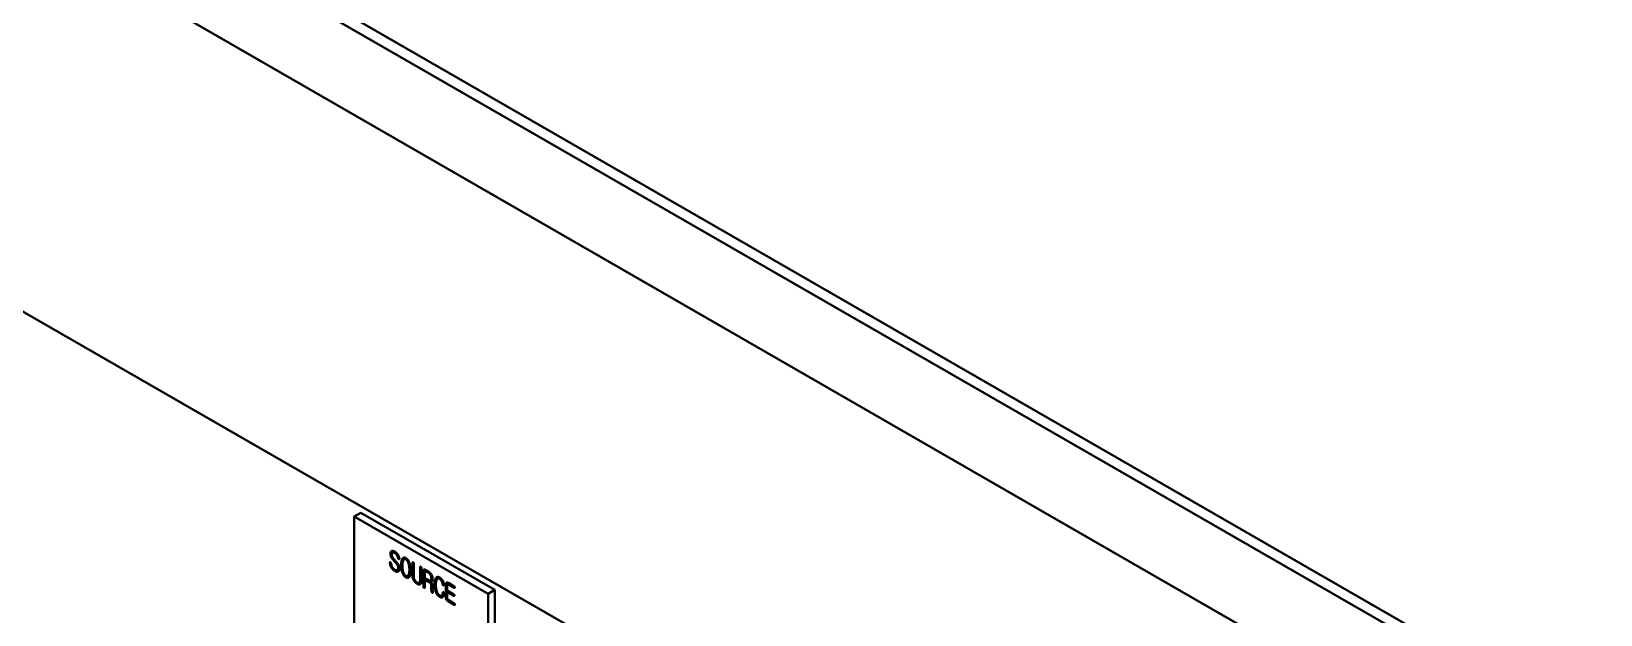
# Model space of a CAD drawing. Header units: millimetres. Extents: x 0 to 4752, y 0 to 3360.
# Drawn here: x 3764.9 to 4029.6, y 2747.5 to 2845.9 of the extents above; entities that cross this region are included whole.
import ezdxf

# ---------------------------------------------------------------- set-up
doc = ezdxf.new("R2010")
doc.units = ezdxf.units.MM
doc.header["$LTSCALE"] = 8
doc.layers.add('가시적인 것(ISO)', color=3, linetype='Continuous', lineweight=40)
doc.layers.add('가시적인 좁은 것(ISO)', color=3, linetype='Continuous', lineweight=35)

msp = doc.modelspace()

# ---------------------------------------------------------------- linework, layer by layer
at = {"layer": '가시적인 것(ISO)'}
for p, q in [((3644.313, 2946.938), (4096.861, 2686.333)), ((3646.01, 2947.915), (4098.558, 2687.31)), ((4084.416, 2679.166), (3631.868, 2939.771)), ((3713.892, 2827.133), (4002.392, 2660.997)), ((3819.336, 2764.028), (3820.467, 2764.68)), ((3819.336, 2764.028), (3841.963, 2750.998)), ((3819.336, 2741.137), (3819.336, 2764.028)), ((3820.467, 2764.68), (3843.095, 2751.65)), ((3825.382, 2756.223), (3825.387, 2756.226)), ((3825.806, 2757.935), (3825.812, 2757.938)), ((3825.858, 2757.956), (3825.864, 2757.96)), ((3826.166, 2756.458), (3826.171, 2756.461)), ((3826.202, 2756.415), (3826.166, 2756.458)), ((3826.208, 2756.419), (3826.171, 2756.461)), ((3826.202, 2756.415), (3826.208, 2756.419)), ((3826.206, 2758.116), (3826.25, 2758.091)), ((3826.565, 2757.536), (3826.571, 2757.54)), ((3826.781, 2756.916), (3826.787, 2756.92)), ((3826.865, 2756.842), (3826.871, 2756.846)), ((3827.798, 2756.824), (3827.804, 2756.827)), ((3829.188, 2754.031), (3829.188, 2756.259)), ((3829.194, 2754.034), (3829.194, 2756.262)), ((3829.415, 2756.128), (3829.415, 2753.891)), ((3826.666, 2755.039), (3826.672, 2755.042)), ((3828.369, 2753.983), (3828.374, 2753.986)), ((3830.515, 2753.297), (3830.515, 2755.52)), ((3830.52, 2753.3), (3830.52, 2755.524)), ((3830.742, 2755.381), (3830.742, 2753.145)), ((3831.046, 2752.211), (3831.046, 2754.821)), ((3831.052, 2752.215), (3831.052, 2754.824)), ((3831.273, 2754.715), (3831.273, 2753.652)), ((3831.273, 2753.652), (3831.929, 2753.274)), ((3831.273, 2753.419), (3831.279, 2753.422)), ((3831.273, 2753.419), (3831.273, 2752.08)), ((3832.017, 2752.991), (3831.273, 2753.419)), ((3832.022, 2752.994), (3831.279, 2753.422)), ((3831.307, 2754.828), (3831.312, 2754.831)), ((3831.929, 2754.515), (3831.449, 2754.792)), ((3831.934, 2754.519), (3831.455, 2754.795)), ((3831.46, 2755.019), (3831.834, 2754.803)), ((3832.248, 2754.137), (3832.253, 2754.14)), ((3833.443, 2753.535), (3833.449, 2753.539)), ((3830.343, 2752.883), (3830.348, 2752.886)), ((3831.236, 2751.996), (3831.242, 2751.999)), ((3832.2, 2753.25), (3832.206, 2753.253)), ((3832.248, 2753.286), (3832.253, 2753.289)), ((3832.251, 2752.991), (3832.257, 2752.994)), ((3832.354, 2752.242), (3832.357, 2752.417)), ((3832.354, 2752.242), (3832.359, 2752.245)), ((3832.357, 2752.417), (3832.363, 2752.421)), ((3832.359, 2752.245), (3832.363, 2752.421)), ((3832.423, 2751.359), (3832.429, 2751.362)), ((3832.486, 2751.247), (3832.491, 2751.25)), ((3832.577, 2751.194), (3832.583, 2751.197)), ((3834.277, 2752.612), (3834.283, 2752.616)), ((3834.296, 2751.221), (3834.301, 2751.224)), ((3834.838, 2750.366), (3834.838, 2752.595)), ((3834.844, 2750.37), (3834.844, 2752.598)), ((3835.065, 2752.532), (3835.065, 2751.557)), ((3835.065, 2751.557), (3836.186, 2750.912)), ((3835.065, 2751.324), (3835.071, 2751.328)), ((3835.065, 2751.324), (3835.065, 2750.24)), ((3836.186, 2750.679), (3835.065, 2751.324)), ((3836.192, 2750.682), (3835.071, 2751.328)), ((3835.102, 2752.638), (3835.107, 2752.641)), ((3836.248, 2752.028), (3835.223, 2752.619)), ((3836.254, 2752.031), (3835.228, 2752.622)), ((3835.248, 2752.837), (3836.248, 2752.261)), ((3841.963, 2750.998), (3843.095, 2751.65)), ((3841.963, 2750.998), (3841.963, 2728.107)), ((3843.095, 2751.65), (3843.095, 2728.758)), ((3834.103, 2750.692), (3834.109, 2750.695)), ((3834.918, 2750.011), (3834.924, 2750.014)), ((3836.248, 2749.148), (3835.201, 2749.751)), ((3836.254, 2749.151), (3835.206, 2749.754)), ((3835.212, 2749.978), (3836.248, 2749.38))]:
    msp.add_line(p, q, dxfattribs=at)
for points in [[(3825.382, 2756.223), (3825.374, 2756.295), (3825.407, 2756.318)], [(3825.66, 2755.376), (3825.418, 2755.74), (3825.382, 2756.223)], [(3825.387, 2756.226), (3825.38, 2756.298), (3825.413, 2756.321)], [(3825.666, 2755.379), (3825.424, 2755.743), (3825.387, 2756.226)], [(3825.407, 2756.318), (3825.437, 2756.339), (3825.481, 2756.323)], [(3825.413, 2756.321), (3825.414, 2756.322), (3825.416, 2756.323)], [(3825.47, 2757.748), (3825.47, 2758.129), (3825.682, 2758.219)], [(3825.664, 2757.081), (3825.47, 2757.401), (3825.47, 2757.748)], [(3825.475, 2757.751), (3825.475, 2758.099), (3825.652, 2758.204)], [(3825.669, 2757.084), (3825.475, 2757.404), (3825.475, 2757.751)], [(3825.481, 2756.323), (3825.525, 2756.301), (3825.558, 2756.253)], [(3825.558, 2756.253), (3825.594, 2756.194), (3825.601, 2756.117)], [(3825.601, 2756.117), (3825.631, 2755.749), (3825.81, 2755.472)], [(3826.166, 2756.458), (3825.788, 2756.878), (3825.664, 2757.081)], [(3826.171, 2756.461), (3825.794, 2756.881), (3825.669, 2757.084)], [(3825.682, 2758.219), (3825.884, 2758.302), (3826.206, 2758.116)], [(3825.858, 2757.956), (3825.697, 2757.909), (3825.697, 2757.693)], [(3825.697, 2757.693), (3825.697, 2757.397), (3825.799, 2757.198)], [(3825.799, 2757.198), (3825.902, 2756.999), (3826.246, 2756.623)], [(3825.864, 2757.96), (3825.835, 2757.951), (3825.812, 2757.938)], [(3826.217, 2757.877), (3826.012, 2757.995), (3825.858, 2757.956)], [(3826.223, 2757.88), (3826.017, 2757.998), (3825.864, 2757.96)], [(3826.66, 2755.847), (3826.558, 2756.016), (3826.202, 2756.415)], [(3826.666, 2755.85), (3826.563, 2756.019), (3826.208, 2756.419)], [(3826.565, 2757.536), (3826.419, 2757.761), (3826.217, 2757.877)], [(3826.571, 2757.54), (3826.424, 2757.764), (3826.223, 2757.88)], [(3826.246, 2756.623), (3826.697, 2756.135), (3826.829, 2755.923)], [(3826.25, 2758.091), (3826.561, 2757.911), (3826.77, 2757.554)], [(3826.737, 2757.031), (3826.719, 2757.295), (3826.565, 2757.536)], [(3826.743, 2757.034), (3826.725, 2757.299), (3826.571, 2757.54)], [(3826.781, 2756.916), (3826.741, 2756.969), (3826.737, 2757.031)], [(3826.787, 2756.92), (3826.747, 2756.973), (3826.743, 2757.034)], [(3826.77, 2757.554), (3826.953, 2757.241), (3826.975, 2756.949)], [(3826.865, 2756.842), (3826.818, 2756.866), (3826.781, 2756.916)], [(3826.871, 2756.846), (3826.824, 2756.869), (3826.787, 2756.92)], [(3826.946, 2756.847), (3826.917, 2756.821), (3826.865, 2756.842)], [(3826.94, 2756.842), (3826.913, 2756.829), (3826.871, 2756.846)], [(3826.975, 2756.949), (3826.979, 2756.874), (3826.946, 2756.847)], [(3827.276, 2755.869), (3827.276, 2756.56), (3827.474, 2756.89)], [(3827.281, 2755.872), (3827.281, 2756.563), (3827.479, 2756.894)], [(3827.474, 2756.89), (3827.694, 2757.259), (3828.089, 2757.032)], [(3827.479, 2756.894), (3827.555, 2757.02), (3827.65, 2757.076)], [(3827.642, 2756.632), (3827.503, 2756.331), (3827.503, 2755.738)], [(3828.089, 2756.799), (3827.8, 2756.965), (3827.642, 2756.632)], [(3828.095, 2756.802), (3827.927, 2756.898), (3827.804, 2756.827)], [(3828.089, 2757.032), (3828.485, 2756.804), (3828.705, 2756.182)], [(3828.525, 2756.124), (3828.371, 2756.636), (3828.089, 2756.799)], [(3828.531, 2756.127), (3828.377, 2756.639), (3828.095, 2756.802)], [(3828.668, 2755.067), (3828.668, 2755.66), (3828.525, 2756.124)], [(3828.674, 2755.071), (3828.674, 2755.664), (3828.531, 2756.127)], [(3828.705, 2756.182), (3828.906, 2755.621), (3828.906, 2754.93)], [(3829.188, 2756.259), (3829.188, 2756.322), (3829.221, 2756.342)], [(3829.194, 2756.262), (3829.194, 2756.322), (3829.223, 2756.342)], [(3829.221, 2756.342), (3829.254, 2756.356), (3829.302, 2756.329)], [(3829.302, 2756.329), (3829.346, 2756.304), (3829.379, 2756.255)], [(3829.379, 2756.255), (3829.415, 2756.196), (3829.415, 2756.128)], [(3826.246, 2754.835), (3825.873, 2755.051), (3825.66, 2755.376)], [(3826.252, 2754.839), (3825.878, 2755.054), (3825.666, 2755.379)], [(3825.81, 2755.472), (3825.968, 2755.229), (3826.239, 2755.073)], [(3826.239, 2755.073), (3826.422, 2754.967), (3826.591, 2755.01)], [(3826.763, 2754.758), (3826.532, 2754.671), (3826.246, 2754.835)], [(3826.769, 2754.761), (3826.538, 2754.674), (3826.252, 2754.839)], [(3826.591, 2755.01), (3826.8, 2755.059), (3826.8, 2755.343)], [(3826.8, 2755.343), (3826.8, 2755.614), (3826.66, 2755.847)], [(3826.805, 2755.346), (3826.805, 2755.617), (3826.666, 2755.85)], [(3826.672, 2755.042), (3826.805, 2755.119), (3826.805, 2755.346)], [(3827.027, 2755.237), (3827.027, 2754.856), (3826.763, 2754.758)], [(3826.827, 2754.788), (3826.8, 2754.773), (3826.769, 2754.761)], [(3826.829, 2755.923), (3827.027, 2755.61), (3827.027, 2755.237)], [(3827.474, 2754.624), (3827.276, 2755.183), (3827.276, 2755.869)], [(3827.479, 2754.627), (3827.281, 2755.186), (3827.281, 2755.872)], [(3828.089, 2753.77), (3827.694, 2753.998), (3827.474, 2754.624)], [(3828.095, 2753.773), (3827.699, 2754.001), (3827.479, 2754.627)], [(3827.503, 2755.738), (3827.503, 2755.149), (3827.642, 2754.688)], [(3827.642, 2754.688), (3827.8, 2754.174), (3828.089, 2754.007)], [(3828.089, 2754.007), (3828.371, 2753.845), (3828.525, 2754.18)], [(3828.705, 2753.915), (3828.485, 2753.542), (3828.089, 2753.77)], [(3828.531, 2753.729), (3828.35, 2753.626), (3828.095, 2753.773)], [(3828.374, 2753.986), (3828.464, 2754.038), (3828.531, 2754.183)], [(3828.525, 2754.18), (3828.668, 2754.479), (3828.668, 2755.067)], [(3828.531, 2754.183), (3828.674, 2754.482), (3828.674, 2755.071)], [(3828.906, 2754.93), (3828.906, 2754.244), (3828.705, 2753.915)], [(3829.379, 2753.307), (3829.188, 2753.662), (3829.188, 2754.031)], [(3829.384, 2753.31), (3829.194, 2753.665), (3829.194, 2754.034)], [(3829.415, 2753.891), (3829.415, 2753.599), (3829.569, 2753.333)], [(3830.515, 2755.52), (3830.515, 2755.576), (3830.548, 2755.59)], [(3830.52, 2755.524), (3830.52, 2755.572), (3830.546, 2755.59)], [(3830.548, 2755.59), (3830.581, 2755.597), (3830.628, 2755.569)], [(3830.628, 2755.569), (3830.672, 2755.544), (3830.705, 2755.491)], [(3830.705, 2755.491), (3830.742, 2755.441), (3830.742, 2755.381)], [(3831.046, 2754.821), (3831.046, 2755.049), (3831.137, 2755.098)], [(3831.052, 2754.824), (3831.052, 2755.045), (3831.137, 2755.098)], [(3831.137, 2755.098), (3831.233, 2755.149), (3831.46, 2755.019)], [(3831.31, 2754.83), (3831.273, 2754.813), (3831.273, 2754.715)], [(3831.449, 2754.792), (3831.35, 2754.849), (3831.31, 2754.83)], [(3831.315, 2754.833), (3831.314, 2754.832), (3831.312, 2754.831)], [(3831.455, 2754.795), (3831.356, 2754.852), (3831.315, 2754.833)], [(3831.834, 2754.803), (3832.134, 2754.63), (3832.335, 2754.345)], [(3832.248, 2754.137), (3832.119, 2754.406), (3831.929, 2754.515)], [(3832.253, 2754.14), (3832.125, 2754.409), (3831.934, 2754.519)], [(3832.372, 2753.637), (3832.372, 2753.883), (3832.248, 2754.137)], [(3832.248, 2753.286), (3832.372, 2753.396), (3832.372, 2753.637)], [(3832.378, 2753.641), (3832.378, 2753.886), (3832.253, 2754.14)], [(3832.253, 2753.289), (3832.378, 2753.399), (3832.378, 2753.641)], [(3832.335, 2754.345), (3832.596, 2753.975), (3832.596, 2753.53)], [(3832.596, 2753.53), (3832.596, 2753.225), (3832.504, 2753.1)], [(3832.914, 2752.656), (3832.914, 2753.401), (3833.164, 2753.694)], [(3832.92, 2752.659), (3832.92, 2753.405), (3833.169, 2753.698)], [(3833.347, 2753.453), (3833.142, 2753.203), (3833.142, 2752.529)], [(3833.164, 2753.694), (3833.402, 2753.972), (3833.786, 2753.751)], [(3833.169, 2753.698), (3833.225, 2753.763), (3833.29, 2753.801)], [(3833.812, 2753.503), (3833.53, 2753.665), (3833.347, 2753.453)], [(3833.818, 2753.506), (3833.605, 2753.629), (3833.449, 2753.539)], [(3833.786, 2753.751), (3834.131, 2753.552), (3834.321, 2753.197)], [(3834.109, 2753.175), (3833.981, 2753.406), (3833.812, 2753.503)], [(3834.114, 2753.179), (3833.986, 2753.409), (3833.818, 2753.506)], [(3829.961, 2752.696), (3829.588, 2752.911), (3829.379, 2753.307)], [(3829.967, 2752.699), (3829.593, 2752.914), (3829.384, 2753.31)], [(3829.569, 2753.333), (3829.723, 2753.066), (3829.965, 2752.927)], [(3830.526, 2752.646), (3830.302, 2752.5), (3829.961, 2752.696)], [(3829.965, 2752.927), (3830.203, 2752.79), (3830.357, 2752.892)], [(3830.509, 2752.636), (3830.291, 2752.513), (3829.967, 2752.699)], [(3830.348, 2752.886), (3830.356, 2752.89), (3830.363, 2752.895)], [(3830.357, 2752.892), (3830.515, 2752.992), (3830.515, 2753.297)], [(3830.363, 2752.895), (3830.52, 2752.995), (3830.52, 2753.3)], [(3830.742, 2753.145), (3830.742, 2752.78), (3830.526, 2752.646)], [(3831.079, 2752.086), (3831.046, 2752.143), (3831.046, 2752.211)], [(3831.084, 2752.09), (3831.052, 2752.147), (3831.052, 2752.215)], [(3831.159, 2752.002), (3831.112, 2752.029), (3831.079, 2752.086)], [(3831.165, 2752.005), (3831.117, 2752.032), (3831.084, 2752.09)], [(3831.236, 2751.996), (3831.203, 2751.976), (3831.159, 2752.002)], [(3831.242, 2751.999), (3831.209, 2751.98), (3831.165, 2752.005)], [(3831.273, 2752.08), (3831.273, 2752.013), (3831.236, 2751.996)], [(3831.243, 2751.999), (3831.243, 2751.999), (3831.242, 2751.999)], [(3831.929, 2753.274), (3832.119, 2753.165), (3832.248, 2753.286)], [(3832.237, 2752.767), (3832.13, 2752.925), (3832.017, 2752.991)], [(3832.242, 2752.77), (3832.136, 2752.929), (3832.022, 2752.994)], [(3832.206, 2753.253), (3832.231, 2753.267), (3832.253, 2753.289)], [(3832.357, 2752.417), (3832.357, 2752.587), (3832.237, 2752.767)], [(3832.363, 2752.421), (3832.363, 2752.59), (3832.242, 2752.77)], [(3832.504, 2753.1), (3832.427, 2752.992), (3832.251, 2752.991)], [(3832.251, 2752.991), (3832.387, 2752.884), (3832.475, 2752.71)], [(3832.432, 2753.034), (3832.362, 2752.995), (3832.257, 2752.994)], [(3832.361, 2751.772), (3832.354, 2751.928), (3832.354, 2752.242)], [(3832.367, 2751.775), (3832.359, 2751.931), (3832.359, 2752.245)], [(3832.423, 2751.359), (3832.376, 2751.522), (3832.361, 2751.772)], [(3832.429, 2751.362), (3832.381, 2751.525), (3832.367, 2751.775)], [(3832.486, 2751.247), (3832.442, 2751.293), (3832.423, 2751.359)], [(3832.491, 2751.25), (3832.447, 2751.296), (3832.429, 2751.362)], [(3832.475, 2752.71), (3832.585, 2752.49), (3832.585, 2752.206)], [(3832.577, 2751.194), (3832.53, 2751.204), (3832.486, 2751.247)], [(3832.583, 2751.197), (3832.535, 2751.208), (3832.491, 2751.25)], [(3832.643, 2751.224), (3832.621, 2751.19), (3832.577, 2751.194)], [(3832.624, 2751.204), (3832.606, 2751.195), (3832.583, 2751.197)], [(3832.585, 2752.206), (3832.581, 2751.912), (3832.592, 2751.757)], [(3832.592, 2751.757), (3832.603, 2751.497), (3832.643, 2751.346)], [(3832.643, 2751.346), (3832.665, 2751.266), (3832.643, 2751.224)], [(3833.167, 2751.231), (3832.914, 2751.813), (3832.914, 2752.656)], [(3833.173, 2751.234), (3832.92, 2751.816), (3832.92, 2752.659)], [(3833.142, 2752.529), (3833.142, 2751.898), (3833.306, 2751.409)], [(3833.742, 2750.519), (3833.387, 2750.723), (3833.167, 2751.231)], [(3833.748, 2750.522), (3833.393, 2750.727), (3833.173, 2751.234)], [(3833.306, 2751.409), (3833.479, 2750.904), (3833.772, 2750.735)], [(3834.277, 2752.612), (3834.248, 2752.922), (3834.109, 2753.175)], [(3834.283, 2752.616), (3834.254, 2752.925), (3834.114, 2753.179)], [(3834.145, 2750.723), (3834.288, 2750.848), (3834.296, 2751.221)], [(3834.151, 2750.726), (3834.294, 2750.851), (3834.301, 2751.224)], [(3834.406, 2752.445), (3834.285, 2752.494), (3834.277, 2752.612)], [(3834.53, 2751.06), (3834.501, 2750.535), (3834.281, 2750.42)], [(3834.411, 2752.449), (3834.29, 2752.497), (3834.283, 2752.616)], [(3834.296, 2751.221), (3834.296, 2751.289), (3834.332, 2751.306)], [(3834.301, 2751.224), (3834.301, 2751.285), (3834.331, 2751.305)], [(3834.321, 2753.197), (3834.479, 2752.899), (3834.515, 2752.509)], [(3834.332, 2751.306), (3834.369, 2751.319), (3834.417, 2751.291)], [(3834.515, 2752.509), (3834.523, 2752.399), (3834.406, 2752.445)], [(3834.494, 2752.44), (3834.467, 2752.427), (3834.411, 2752.449)], [(3834.417, 2751.291), (3834.464, 2751.259), (3834.493, 2751.204)], [(3834.493, 2751.204), (3834.53, 2751.137), (3834.53, 2751.06)], [(3834.838, 2752.595), (3834.838, 2752.849), (3834.937, 2752.906)], [(3834.844, 2752.598), (3834.844, 2752.849), (3834.94, 2752.908)], [(3834.937, 2752.906), (3835.032, 2752.961), (3835.248, 2752.837)], [(3835.102, 2752.638), (3835.065, 2752.612), (3835.065, 2752.532)], [(3835.223, 2752.619), (3835.146, 2752.663), (3835.102, 2752.638)], [(3835.228, 2752.622), (3835.151, 2752.666), (3835.107, 2752.641)], [(3836.186, 2750.912), (3836.234, 2750.884), (3836.267, 2750.831)], [(3836.248, 2752.261), (3836.3, 2752.231), (3836.333, 2752.179)], [(3836.333, 2752.018), (3836.303, 2751.996), (3836.248, 2752.028)], [(3836.332, 2752.017), (3836.303, 2752.003), (3836.254, 2752.031)], [(3836.267, 2750.831), (3836.292, 2750.783), (3836.296, 2750.734)], [(3836.333, 2752.179), (3836.362, 2752.128), (3836.362, 2752.081)], [(3836.362, 2752.081), (3836.362, 2752.035), (3836.333, 2752.018)], [(3834.281, 2750.42), (3834.09, 2750.318), (3833.742, 2750.519)], [(3834.287, 2750.424), (3834.096, 2750.321), (3833.748, 2750.522)], [(3833.772, 2750.735), (3834.01, 2750.598), (3834.145, 2750.723)], [(3834.109, 2750.695), (3834.131, 2750.708), (3834.151, 2750.726)], [(3834.294, 2750.427), (3834.29, 2750.425), (3834.287, 2750.424)], [(3834.918, 2750.011), (3834.838, 2750.146), (3834.838, 2750.366)], [(3834.924, 2750.014), (3834.844, 2750.149), (3834.844, 2750.37)], [(3835.201, 2749.751), (3834.999, 2749.867), (3834.918, 2750.011)], [(3835.206, 2749.754), (3835.005, 2749.87), (3834.924, 2750.014)], [(3835.065, 2750.24), (3835.065, 2750.151), (3835.105, 2750.085)], [(3835.105, 2750.085), (3835.142, 2750.018), (3835.212, 2749.978)], [(3836.267, 2750.67), (3836.237, 2750.649), (3836.186, 2750.679)], [(3836.265, 2750.669), (3836.237, 2750.656), (3836.192, 2750.682)], [(3836.248, 2749.38), (3836.303, 2749.349), (3836.34, 2749.294)], [(3836.34, 2749.133), (3836.303, 2749.116), (3836.248, 2749.148)], [(3836.344, 2749.135), (3836.308, 2749.12), (3836.254, 2749.151)], [(3836.296, 2750.734), (3836.296, 2750.687), (3836.267, 2750.67)], [(3836.34, 2749.294), (3836.369, 2749.243), (3836.369, 2749.197)], [(3836.369, 2749.197), (3836.369, 2749.15), (3836.34, 2749.133)]]:
    msp.add_open_spline(points, degree=2, dxfattribs=at)
at = {"layer": '가시적인 좁은 것(ISO)'}
for p, q in [((3825.407, 2756.318), (3825.413, 2756.321)), ((3825.47, 2757.748), (3825.475, 2757.751)), ((3825.664, 2757.081), (3825.669, 2757.084)), ((3826.217, 2757.877), (3826.223, 2757.88)), ((3826.737, 2757.031), (3826.743, 2757.034)), ((3827.474, 2756.89), (3827.479, 2756.894)), ((3828.089, 2756.799), (3828.095, 2756.802)), ((3828.525, 2756.124), (3828.531, 2756.127)), ((3829.188, 2756.259), (3829.194, 2756.262)), ((3825.66, 2755.376), (3825.666, 2755.379)), ((3826.246, 2754.835), (3826.252, 2754.839)), ((3826.66, 2755.847), (3826.666, 2755.85)), ((3826.763, 2754.758), (3826.769, 2754.761)), ((3826.8, 2755.343), (3826.805, 2755.346)), ((3827.276, 2755.869), (3827.281, 2755.872)), ((3827.474, 2754.624), (3827.479, 2754.627)), ((3828.089, 2753.77), (3828.095, 2753.773)), ((3828.525, 2754.18), (3828.531, 2754.183)), ((3828.668, 2755.067), (3828.674, 2755.071)), ((3829.188, 2754.031), (3829.194, 2754.034)), ((3830.515, 2755.52), (3830.52, 2755.524)), ((3831.046, 2754.821), (3831.052, 2754.824)), ((3831.31, 2754.83), (3831.315, 2754.833)), ((3831.449, 2754.792), (3831.455, 2754.795)), ((3831.929, 2754.515), (3831.934, 2754.519)), ((3832.372, 2753.637), (3832.378, 2753.641)), ((3833.164, 2753.694), (3833.169, 2753.698)), ((3833.812, 2753.503), (3833.818, 2753.506)), ((3829.379, 2753.307), (3829.384, 2753.31)), ((3829.961, 2752.696), (3829.967, 2752.699)), ((3830.357, 2752.892), (3830.363, 2752.895)), ((3830.515, 2753.297), (3830.52, 2753.3)), ((3831.046, 2752.211), (3831.052, 2752.215)), ((3831.079, 2752.086), (3831.084, 2752.09)), ((3831.159, 2752.002), (3831.165, 2752.005)), ((3832.017, 2752.991), (3832.022, 2752.994)), ((3832.237, 2752.767), (3832.242, 2752.77)), ((3832.361, 2751.772), (3832.367, 2751.775)), ((3832.914, 2752.656), (3832.92, 2752.659)), ((3833.167, 2751.231), (3833.173, 2751.234)), ((3834.109, 2753.175), (3834.114, 2753.179)), ((3834.406, 2752.445), (3834.411, 2752.449)), ((3834.838, 2752.595), (3834.844, 2752.598)), ((3835.223, 2752.619), (3835.228, 2752.622)), ((3836.248, 2752.028), (3836.254, 2752.031)), ((3833.742, 2750.519), (3833.748, 2750.522)), ((3834.145, 2750.723), (3834.151, 2750.726)), ((3834.281, 2750.42), (3834.287, 2750.424)), ((3834.838, 2750.366), (3834.844, 2750.37)), ((3835.201, 2749.751), (3835.206, 2749.754)), ((3836.186, 2750.679), (3836.192, 2750.682)), ((3836.248, 2749.148), (3836.254, 2749.151))]:
    msp.add_line(p, q, dxfattribs=at)

doc.saveas('drawing.dxf')
